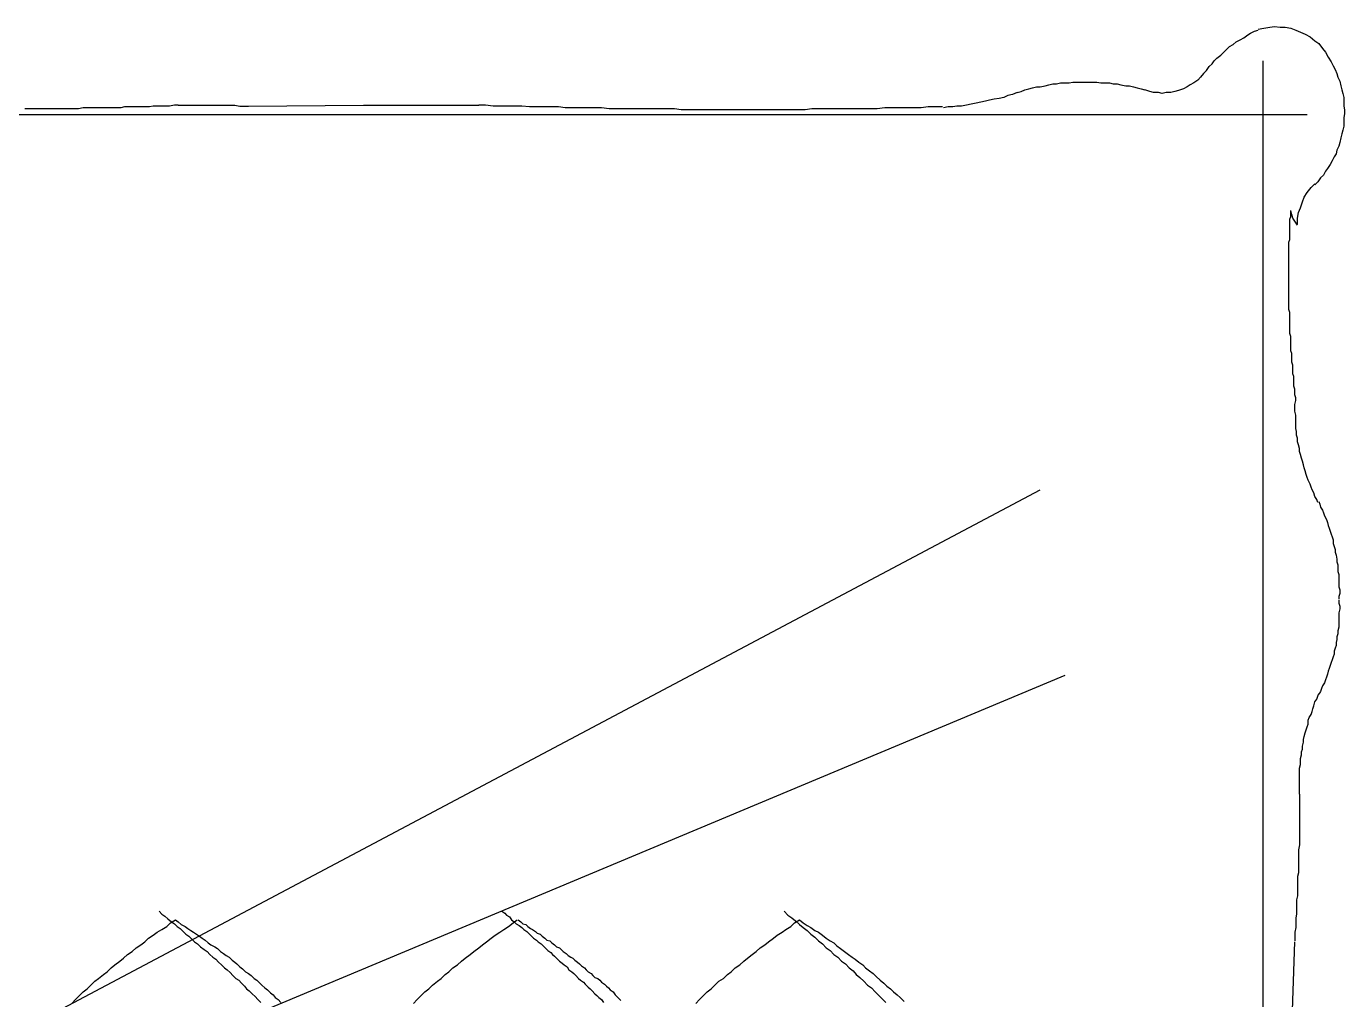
# Model space of a CAD drawing. Extents: x -454308 to 890911, y -14103 to 1343694.
# Drawn here: x 197987.8 to 198044.2, y 656462.5 to 656504.2 of the extents above; entities that cross this region are included whole.
import ezdxf

# ---------------------------------------------------------------- set-up
doc = ezdxf.new("R2010")
doc.units = 0
doc.header["$MEASUREMENT"] = 0
doc.layers.add('FURN', color=250, linetype='Continuous')
doc.layers.add('Text', color=55, linetype='Continuous', lineweight=25)

# ---------------------------------------------------------------- blocks, each defined once
blk = doc.blocks.new('BD')
at = {"layer": 'FURN'}
for points in [[(165985.527, 672806.792), (165985.527, 672782.216), (165985.527, 672731.627)], [(166035.212, 672806.422), (166001.596, 672743.052)], [(166036.486, 672806.422), (166009.527, 672741.983)], [(165985.116, 672779.956), (165985.116, 672780.12), (165985.157, 672780.326), (165985.157, 672780.49), (165985.157, 672780.655), (165985.157, 672780.86), (165985.157, 672781.024), (165985.198, 672781.189), (165985.198, 672781.394), (165985.198, 672781.559), (165985.198, 672781.723), (165985.198, 672781.929), (165985.198, 672782.093), (165985.198, 672782.257), (165985.239, 672782.422), (165985.239, 672782.627), (165985.239, 672782.792), (165985.239, 672782.956), (165985.239, 672783.161), (165985.239, 672783.326), (165985.239, 672783.49), (165985.239, 672783.696), (165985.239, 672783.86), (165985.239, 672784.024), (165985.281, 672784.23), (165985.281, 672784.394), (165985.281, 672784.559), (165985.281, 672784.764), (165985.281, 672784.929), (165985.281, 672785.093), (165985.281, 672785.298), (165985.281, 672785.463), (165985.281, 672785.627), (165985.281, 672785.833), (165985.281, 672785.997), (165985.281, 672786.161), (165985.281, 672786.367), (165985.281, 672786.531)], [(166023.582, 672784.518), (166023.418, 672784.353), (166023.253, 672784.189), (166023.089, 672784.024), (166022.965, 672783.86), (166022.801, 672783.696), (166022.637, 672783.531), (166022.513, 672783.367), (166022.349, 672783.161), (166022.226, 672782.997), (166022.061, 672782.833), (166021.938, 672782.668), (166021.774, 672782.463), (166021.65, 672782.298), (166021.486, 672782.134), (166021.363, 672781.929), (166021.198, 672781.764), (166021.075, 672781.559), (166020.952, 672781.394), (166020.787, 672781.23), (166020.664, 672781.024), (166020.541, 672780.86), (166020.418, 672780.655), (166020.294, 672780.449), (166020.13, 672780.285), (166020.007, 672780.079)], [(166019.637, 672780.778), (166019.76, 672780.655), (166019.842, 672780.531), (166019.965, 672780.408), (166020.089, 672780.244), (166020.171, 672780.12), (166020.294, 672779.997), (166020.376, 672779.874), (166020.5, 672779.751), (166020.623, 672779.627), (166020.705, 672779.504), (166020.829, 672779.381), (166020.952, 672779.257), (166021.034, 672779.134), (166021.157, 672779.011), (166021.281, 672778.846), (166021.363, 672778.723), (166021.486, 672778.6), (166021.609, 672778.477), (166021.692, 672778.353), (166021.815, 672778.23), (166021.938, 672778.107), (166022.061, 672777.983), (166022.144, 672777.86), (166022.267, 672777.737), (166022.39, 672777.614), (166022.513, 672777.49), (166022.596, 672777.367), (166022.719, 672777.244), (166022.842, 672777.12), (166022.965, 672777.038), (166023.048, 672776.915), (166023.171, 672776.792), (166023.294, 672776.668), (166023.418, 672776.545), (166023.541, 672776.422)], [(165985.116, 672779.956), (165985.116, 672779.792), (165985.116, 672779.586), (165985.116, 672779.381), (165985.116, 672779.216), (165985.116, 672779.011), (165985.116, 672778.846), (165985.116, 672778.641), (165985.116, 672778.477), (165985.116, 672778.271), (165985.116, 672778.107), (165985.116, 672777.901), (165985.116, 672777.696), (165985.116, 672777.531), (165985.157, 672777.326), (165985.157, 672777.161), (165985.157, 672776.956)], [(166020.007, 672780.079), (166020.089, 672779.956), (166020.212, 672779.833), (166020.294, 672779.668), (166020.376, 672779.545), (166020.459, 672779.422), (166020.541, 672779.298), (166020.623, 672779.175), (166020.705, 672779.052), (166020.787, 672778.929), (166020.87, 672778.805), (166020.993, 672778.682), (166021.075, 672778.559), (166021.157, 672778.394), (166021.239, 672778.271), (166021.363, 672778.148), (166021.445, 672778.024), (166021.527, 672777.901), (166021.609, 672777.778), (166021.733, 672777.655), (166021.815, 672777.531), (166021.897, 672777.449), (166022.02, 672777.326), (166022.102, 672777.203), (166022.226, 672777.079), (166022.308, 672776.956), (166022.39, 672776.833), (166022.513, 672776.709), (166022.596, 672776.586), (166022.719, 672776.463), (166022.801, 672776.381), (166022.924, 672776.257), (166023.007, 672776.134), (166023.13, 672776.011), (166023.212, 672775.887), (166023.335, 672775.805), (166023.418, 672775.682), (166023.541, 672775.559)], [(165985.157, 672776.956), (165985.116, 672772.024), (165985.116, 672767.093)], [(166023.582, 672769.887), (166023.418, 672769.723), (166023.253, 672769.559), (166023.089, 672769.394), (166022.965, 672769.23), (166022.801, 672769.066), (166022.637, 672768.86), (166022.513, 672768.696), (166022.349, 672768.531), (166022.226, 672768.367), (166022.061, 672768.203), (166021.938, 672767.997), (166021.774, 672767.833), (166021.65, 672767.668), (166021.486, 672767.463), (166021.363, 672767.298), (166021.198, 672767.093), (166021.075, 672766.929), (166020.952, 672766.764), (166020.787, 672766.559), (166020.664, 672766.394), (166020.541, 672766.189), (166020.418, 672766.024), (166020.294, 672765.819), (166020.13, 672765.614), (166020.007, 672765.449)], [(165985.198, 672747.244), (165985.198, 672747.531), (165985.198, 672747.86), (165985.239, 672748.148), (165985.239, 672748.477), (165985.239, 672748.764), (165985.239, 672749.093), (165985.239, 672749.422), (165985.239, 672749.709), (165985.281, 672750.038), (165985.281, 672750.326), (165985.281, 672750.655), (165985.281, 672750.942), (165985.281, 672751.271), (165985.281, 672751.559), (165985.281, 672751.887), (165985.281, 672752.216), (165985.281, 672752.504), (165985.281, 672752.833), (165985.322, 672753.12), (165985.322, 672753.449), (165985.322, 672753.737), (165985.322, 672754.066), (165985.322, 672754.353), (165985.322, 672754.682), (165985.322, 672755.011), (165985.322, 672755.298), (165985.322, 672755.627), (165985.322, 672755.915), (165985.322, 672756.244), (165985.322, 672756.531), (165985.322, 672756.86), (165985.322, 672757.148), (165985.322, 672757.477), (165985.322, 672757.805), (165985.322, 672758.093), (165985.322, 672758.422), (165985.281, 672758.709), (165985.281, 672759.038), (165985.281, 672759.326), (165985.281, 672759.655), (165985.281, 672759.942), (165985.281, 672760.271), (165985.281, 672760.6), (165985.281, 672760.887), (165985.281, 672761.216), (165985.281, 672761.504), (165985.239, 672761.833), (165985.239, 672762.12), (165985.239, 672762.449), (165985.239, 672762.737), (165985.239, 672763.066), (165985.239, 672763.394), (165985.198, 672763.682), (165985.198, 672764.011), (165985.198, 672764.298), (165985.198, 672764.627), (165985.198, 672764.915), (165985.157, 672765.244), (165985.157, 672765.531), (165985.157, 672765.86), (165985.157, 672766.189), (165985.157, 672766.477), (165985.116, 672766.805), (165985.116, 672767.093)], [(166019.637, 672766.107), (166019.719, 672765.983), (166019.801, 672765.901), (166019.883, 672765.778), (166020.007, 672765.696), (166020.089, 672765.572), (166020.171, 672765.49), (166020.253, 672765.367), (166020.335, 672765.244), (166020.418, 672765.161), (166020.5, 672765.038), (166020.582, 672764.956), (166020.705, 672764.833), (166020.787, 672764.751), (166020.87, 672764.627), (166020.952, 672764.545), (166021.034, 672764.422), (166021.116, 672764.34), (166021.239, 672764.216), (166021.322, 672764.134), (166021.404, 672764.011), (166021.486, 672763.929), (166021.568, 672763.846), (166021.692, 672763.723), (166021.774, 672763.641), (166021.856, 672763.518), (166021.938, 672763.435), (166022.02, 672763.312), (166022.144, 672763.23), (166022.226, 672763.107), (166022.308, 672763.024), (166022.39, 672762.942), (166022.513, 672762.819), (166022.596, 672762.737), (166022.678, 672762.614), (166022.76, 672762.531), (166022.883, 672762.408), (166022.965, 672762.326), (166023.048, 672762.244), (166023.171, 672762.12), (166023.253, 672762.038), (166023.335, 672761.956), (166023.418, 672761.833), (166023.541, 672761.751)], [(166020.007, 672765.408), (166020.089, 672765.285), (166020.171, 672765.203), (166020.212, 672765.079), (166020.294, 672764.997), (166020.376, 672764.874), (166020.418, 672764.792), (166020.5, 672764.668), (166020.582, 672764.586), (166020.623, 672764.463), (166020.705, 672764.381), (166020.787, 672764.257), (166020.87, 672764.175), (166020.911, 672764.052), (166020.993, 672763.97), (166021.075, 672763.846), (166021.157, 672763.764), (166021.198, 672763.641), (166021.281, 672763.559), (166021.363, 672763.477), (166021.445, 672763.353), (166021.527, 672763.271), (166021.609, 672763.148), (166021.65, 672763.066), (166021.733, 672762.983), (166021.815, 672762.86), (166021.897, 672762.778), (166021.979, 672762.696), (166022.061, 672762.572), (166022.144, 672762.49), (166022.226, 672762.408), (166022.308, 672762.285), (166022.39, 672762.203), (166022.472, 672762.12), (166022.513, 672761.997), (166022.596, 672761.915), (166022.678, 672761.833), (166022.76, 672761.709), (166022.842, 672761.627), (166022.924, 672761.545), (166023.007, 672761.463), (166023.089, 672761.34), (166023.212, 672761.257), (166023.294, 672761.175), (166023.376, 672761.093), (166023.459, 672761.011)], [(166023.582, 672757.805), (166023.418, 672757.641), (166023.253, 672757.477), (166023.089, 672757.312), (166022.965, 672757.148), (166022.801, 672756.983), (166022.637, 672756.819), (166022.513, 672756.614), (166022.349, 672756.449), (166022.226, 672756.285), (166022.061, 672756.12), (166021.938, 672755.915), (166021.774, 672755.751), (166021.65, 672755.586), (166021.486, 672755.381), (166021.363, 672755.216), (166021.198, 672755.052), (166021.075, 672754.846), (166020.952, 672754.682), (166020.787, 672754.477), (166020.664, 672754.312), (166020.541, 672754.107), (166020.418, 672753.942), (166020.294, 672753.737), (166020.13, 672753.572), (166020.007, 672753.367)], [(166019.637, 672754.024), (166019.801, 672753.86), (166019.924, 672753.696), (166020.048, 672753.531), (166020.212, 672753.367), (166020.335, 672753.203), (166020.459, 672753.038), (166020.623, 672752.874), (166020.746, 672752.709), (166020.911, 672752.545), (166021.034, 672752.381), (166021.198, 672752.216), (166021.322, 672752.052), (166021.486, 672751.887), (166021.609, 672751.723), (166021.774, 672751.559), (166021.897, 672751.394), (166022.061, 672751.23), (166022.185, 672751.066), (166022.349, 672750.942), (166022.472, 672750.778), (166022.637, 672750.614), (166022.801, 672750.449), (166022.924, 672750.285), (166023.089, 672750.12), (166023.212, 672749.997), (166023.376, 672749.833), (166023.541, 672749.668)], [(166020.007, 672753.367), (166020.13, 672753.203), (166020.253, 672753.038), (166020.335, 672752.874), (166020.459, 672752.709), (166020.541, 672752.545), (166020.664, 672752.381), (166020.787, 672752.216), (166020.911, 672752.052), (166020.993, 672751.887), (166021.116, 672751.764), (166021.239, 672751.6), (166021.363, 672751.435), (166021.486, 672751.271), (166021.609, 672751.107), (166021.692, 672750.983), (166021.815, 672750.819), (166021.938, 672750.655), (166022.061, 672750.531), (166022.185, 672750.367), (166022.308, 672750.203), (166022.431, 672750.079), (166022.596, 672749.915), (166022.719, 672749.751), (166022.842, 672749.627), (166022.965, 672749.463), (166023.089, 672749.34), (166023.212, 672749.175), (166023.335, 672749.052), (166023.5, 672748.887)], [(165984.582, 672744.038), (165984.664, 672744.244), (165984.705, 672744.449), (165984.787, 672744.614), (165984.829, 672744.819), (165984.87, 672745.024), (165984.911, 672745.23), (165984.952, 672745.394), (165984.993, 672745.6), (165985.034, 672745.805), (165985.075, 672746.011), (165985.116, 672746.216), (165985.157, 672746.422), (165985.157, 672746.627), (165985.198, 672746.792), (165985.198, 672746.997), (165985.239, 672747.203)], [(165984.582, 672744.038), (165984.541, 672743.874), (165984.459, 672743.709), (165984.418, 672743.545), (165984.376, 672743.381), (165984.335, 672743.216), (165984.335, 672743.052), (165984.294, 672742.846), (165984.253, 672742.682), (165984.212, 672742.518), (165984.212, 672742.353), (165984.171, 672742.189), (165984.171, 672741.983), (165984.171, 672741.819), (165984.13, 672741.655), (165984.13, 672741.49), (165984.13, 672741.326), (165984.13, 672741.12), (165984.13, 672740.956), (165984.13, 672740.792), (165984.13, 672740.627), (165984.171, 672740.463), (165984.171, 672740.257), (165984.171, 672740.093), (165984.212, 672739.929), (165984.212, 672739.764), (165984.253, 672739.6), (165984.294, 672739.394), (165984.294, 672739.23), (165984.335, 672739.066), (165984.376, 672738.901), (165984.418, 672738.737), (165984.459, 672738.572)], [(165983.637, 672735.942), (165983.76, 672736.066), (165983.924, 672736.189), (165984.048, 672736.312), (165984.171, 672736.477), (165984.253, 672736.641), (165984.335, 672736.764), (165984.418, 672736.929), (165984.5, 672737.134), (165984.541, 672737.298), (165984.582, 672737.463), (165984.582, 672737.668), (165984.623, 672737.833), (165984.582, 672737.997), (165984.582, 672738.203), (165984.541, 672738.367), (165984.459, 672738.572)], [(165983.637, 672735.942), (165983.472, 672735.819), (165983.349, 672735.696), (165983.226, 672735.614), (165983.102, 672735.49), (165982.979, 672735.326), (165982.856, 672735.203), (165982.733, 672735.079), (165982.609, 672734.956), (165982.527, 672734.792), (165982.404, 672734.668), (165982.322, 672734.504), (165982.239, 672734.34), (165982.116, 672734.175), (165982.034, 672734.052), (165981.952, 672733.887), (165981.911, 672733.723)], [(165981.87, 672733.723), (165981.829, 672733.477), (165981.787, 672733.23), (165981.746, 672733.024), (165981.787, 672732.778), (165981.787, 672732.572), (165981.829, 672732.326), (165981.911, 672732.12), (165981.993, 672731.915), (165982.075, 672731.709), (165982.198, 672731.504), (165982.363, 672731.298), (165982.486, 672731.134), (165982.692, 672730.97), (165982.856, 672730.846), (165983.061, 672730.723), (165983.267, 672730.6)], [(166059.294, 672733.518), (165983.226, 672733.518)], [(165997.65, 672732.12), (165997.527, 672732.161), (165997.404, 672732.161), (165997.281, 672732.161), (165997.157, 672732.203), (165997.034, 672732.203), (165996.911, 672732.203), (165996.746, 672732.203), (165996.623, 672732.244), (165996.5, 672732.244), (165996.376, 672732.244), (165996.253, 672732.244), (165996.13, 672732.285), (165996.007, 672732.285), (165995.883, 672732.285), (165995.76, 672732.285), (165995.637, 672732.326), (165995.513, 672732.326), (165995.39, 672732.326), (165995.267, 672732.326), (165995.144, 672732.326), (165995.02, 672732.326), (165994.897, 672732.367), (165994.774, 672732.367), (165994.65, 672732.367), (165994.527, 672732.367), (165994.404, 672732.367), (165994.281, 672732.367), (165994.116, 672732.367), (165993.993, 672732.367), (165993.87, 672732.408), (165993.746, 672732.408), (165993.623, 672732.408), (165993.5, 672732.408), (165993.376, 672732.408), (165993.253, 672732.408), (165993.13, 672732.408), (165993.007, 672732.408), (165992.883, 672732.408), (165992.76, 672732.408), (165992.637, 672732.408), (165992.513, 672732.408), (165992.39, 672732.408), (165992.267, 672732.408), (165992.144, 672732.408), (165992.02, 672732.408), (165991.897, 672732.408), (165991.733, 672732.408), (165991.609, 672732.408), (165991.486, 672732.408), (165991.363, 672732.408), (165991.239, 672732.408), (165991.116, 672732.408), (165990.993, 672732.408), (165990.87, 672732.367), (165990.746, 672732.367), (165990.623, 672732.367), (165990.5, 672732.367), (165990.376, 672732.367), (165990.253, 672732.367), (165990.13, 672732.367), (165990.007, 672732.367), (165989.883, 672732.326), (165989.76, 672732.326), (165989.637, 672732.326)], [(166030.609, 672732.49), (166020.952, 672732.161)], [(165990.212, 672732.038), (165989.965, 672732.038), (165989.719, 672731.997), (165989.513, 672731.915), (165989.267, 672731.833), (165989.061, 672731.751), (165988.856, 672731.627), (165988.65, 672731.463), (165988.486, 672731.298)], [(165990.253, 672732.038), (165990.089, 672732.161), (165989.965, 672732.244), (165989.801, 672732.285), (165989.637, 672732.326)], [(166002.13, 672731.175), (166002.007, 672731.216), (166001.883, 672731.298), (166001.719, 672731.34), (166001.596, 672731.422), (166001.472, 672731.463), (166001.349, 672731.504), (166001.185, 672731.586), (166001.061, 672731.627), (166000.938, 672731.668), (166000.774, 672731.709), (166000.65, 672731.751), (166000.527, 672731.792), (166000.363, 672731.833), (166000.239, 672731.874), (166000.075, 672731.915), (165999.952, 672731.956), (165999.829, 672731.956), (165999.664, 672731.997), (165999.541, 672732.038), (165999.376, 672732.038), (165999.253, 672732.079), (165999.089, 672732.079), (165998.965, 672732.12), (165998.801, 672732.12), (165998.678, 672732.12), (165998.513, 672732.12), (165998.39, 672732.12), (165998.226, 672732.161), (165998.102, 672732.161), (165997.938, 672732.161), (165997.774, 672732.12), (165997.65, 672732.12)], [(166014.623, 672731.956), (166014.459, 672731.956), (166014.335, 672731.956), (166014.212, 672731.956), (166014.048, 672731.956), (166013.924, 672731.956), (166013.801, 672731.956), (166013.637, 672731.956), (166013.513, 672731.956), (166013.349, 672731.915), (166013.226, 672731.915), (166013.102, 672731.915), (166012.938, 672731.874), (166012.815, 672731.874), (166012.692, 672731.833), (166012.568, 672731.833), (166012.404, 672731.792), (166012.281, 672731.792), (166012.157, 672731.751), (166011.993, 672731.709), (166011.87, 672731.668), (166011.746, 672731.627), (166011.623, 672731.586), (166011.459, 672731.586), (166011.335, 672731.545), (166011.212, 672731.463), (166011.089, 672731.422), (166010.965, 672731.381), (166010.842, 672731.34), (166010.678, 672731.298), (166010.555, 672731.216), (166010.431, 672731.175), (166010.308, 672731.134)], [(166014.623, 672731.956), (166014.829, 672731.956), (166015.034, 672731.956), (166015.239, 672731.956), (166015.404, 672731.956), (166015.609, 672731.956), (166015.815, 672731.956), (166016.02, 672731.956), (166016.226, 672731.956), (166016.39, 672731.956), (166016.596, 672731.956), (166016.801, 672731.956), (166017.007, 672731.997), (166017.171, 672731.997), (166017.376, 672731.997), (166017.582, 672731.997), (166017.787, 672731.997), (166017.993, 672731.997), (166018.157, 672732.038), (166018.363, 672732.038), (166018.568, 672732.038), (166018.774, 672732.038), (166018.979, 672732.038), (166019.144, 672732.079), (166019.349, 672732.079), (166019.555, 672732.079), (166019.76, 672732.079), (166019.924, 672732.12), (166020.13, 672732.12), (166020.335, 672732.12), (166020.541, 672732.161), (166020.705, 672732.161), (166020.911, 672732.161)], [(165983.267, 672730.6), (165983.431, 672730.518), (165983.596, 672730.435), (165983.76, 672730.353), (165983.924, 672730.312), (165984.089, 672730.23), (165984.294, 672730.189), (165984.459, 672730.148), (165984.623, 672730.107), (165984.787, 672730.066), (165984.952, 672730.066), (165985.157, 672730.066), (165985.322, 672730.024), (165985.486, 672730.024), (165985.65, 672730.066), (165985.856, 672730.066), (165986.02, 672730.066), (165986.185, 672730.107), (165986.349, 672730.148), (165986.513, 672730.189), (165986.719, 672730.23), (165986.883, 672730.271), (165987.048, 672730.353), (165987.212, 672730.394), (165987.335, 672730.477), (165987.5, 672730.559), (165987.664, 672730.641), (165987.829, 672730.764), (165987.952, 672730.846), (165988.116, 672730.929), (165988.239, 672731.052), (165988.404, 672731.175), (165988.527, 672731.298)], [(166002.089, 672731.134), (166002.212, 672731.093), (166002.335, 672731.052), (166002.459, 672730.97), (166002.582, 672730.929), (166002.705, 672730.887), (166002.87, 672730.805), (166002.993, 672730.764), (166003.116, 672730.723), (166003.239, 672730.682), (166003.363, 672730.641), (166003.486, 672730.6), (166003.609, 672730.559), (166003.733, 672730.518), (166003.897, 672730.518), (166004.02, 672730.477), (166004.144, 672730.435), (166004.267, 672730.435), (166004.39, 672730.394), (166004.555, 672730.353), (166004.678, 672730.353), (166004.801, 672730.312), (166004.924, 672730.312), (166005.089, 672730.312), (166005.212, 672730.271), (166005.335, 672730.271), (166005.5, 672730.271), (166005.623, 672730.271), (166005.746, 672730.271), (166005.87, 672730.23), (166006.034, 672730.23), (166006.157, 672730.271), (166006.281, 672730.271)], [(166006.322, 672730.271), (166006.445, 672730.271), (166006.568, 672730.23), (166006.692, 672730.23), (166006.856, 672730.271), (166006.979, 672730.271), (166007.102, 672730.271), (166007.226, 672730.271), (166007.349, 672730.271), (166007.472, 672730.271), (166007.637, 672730.312), (166007.76, 672730.312), (166007.883, 672730.353), (166008.007, 672730.353), (166008.13, 672730.394), (166008.253, 672730.394), (166008.376, 672730.435), (166008.5, 672730.477), (166008.623, 672730.477), (166008.746, 672730.518), (166008.87, 672730.559), (166008.993, 672730.6), (166009.116, 672730.641), (166009.239, 672730.682), (166009.363, 672730.723), (166009.486, 672730.764), (166009.609, 672730.805), (166009.733, 672730.846), (166009.856, 672730.887), (166009.979, 672730.97), (166010.102, 672731.011), (166010.226, 672731.052), (166010.349, 672731.134)]]:
    blk.add_lwpolyline(points, dxfattribs=at)

msp = doc.modelspace()

# ---------------------------------------------------------------- block references
at = {"layer": 'Text', "xscale": -1, "rotation": 90}
msp.add_blockref('BD', (870774.24, 822485.904), dxfattribs=at)

doc.saveas('drawing.dxf')
